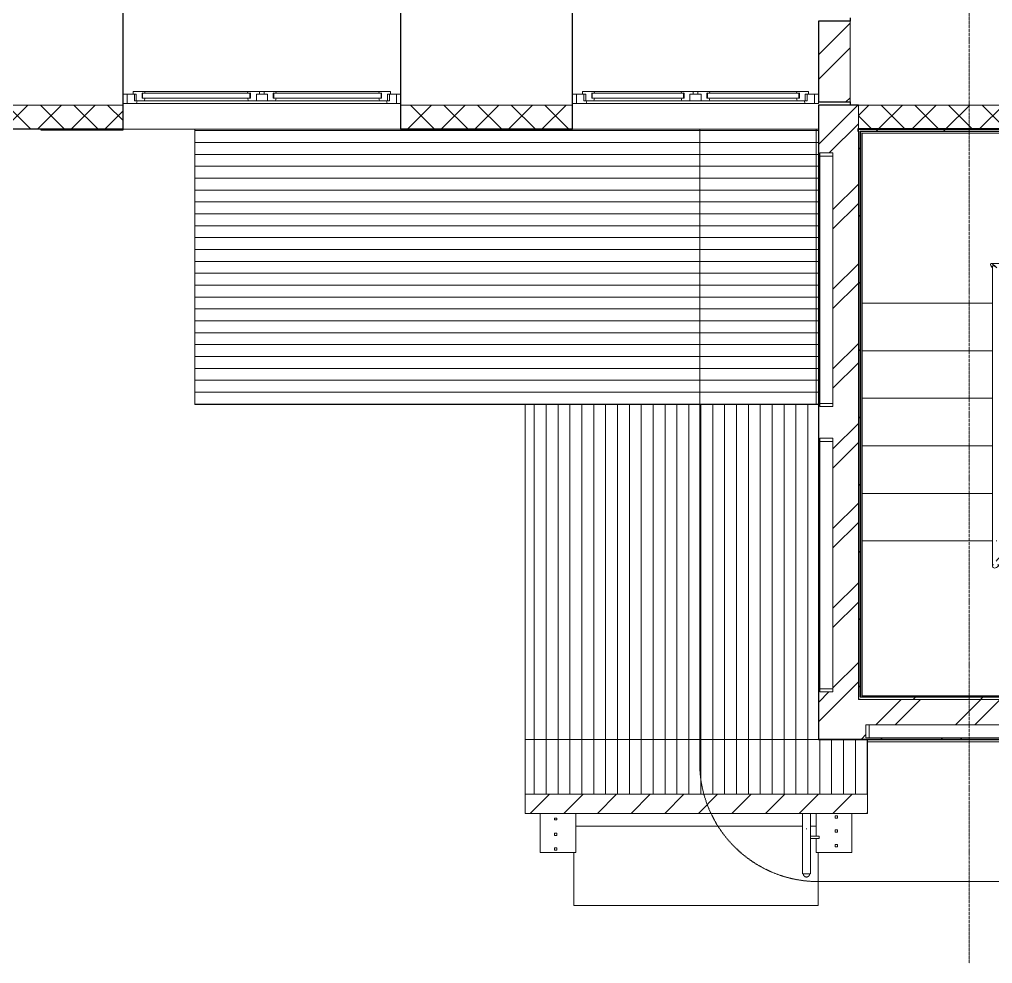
# Model space of a CAD drawing. Header units: millimetres. Extents: x -215207 to 92095, y -30385 to 123050.
# Drawn here: x -26781 to -20644, y 17344 to 23300 of the extents above; entities that cross this region are included whole.
import ezdxf

# ---------------------------------------------------------------- set-up
doc = ezdxf.new("R2010")
doc.units = ezdxf.units.MM
doc.linetypes.add('ADSK_Линия сетки', pattern=[25, 20, -2.5, 0, -2.5])
doc.linetypes.add('ADSK_Сверху', pattern=[4.5, 3, -1.5])
for name, color, linetype, lineweight in [('Импосты витража', 7, 'Continuous', 9), ('Каркас_Импост', 7, 'Continuous', 9), ('Крыши', 7, 'Continuous', 9), ('Лестницы', 7, 'Continuous', 9), ('Ограждение', 7, 'Continuous', 9), ('Окна', 7, 'Continuous', 9), ('Оси', 7, 'Continuous', 9), ('Остекление', 7, 'Continuous', 9), ('Перекрытия', 7, 'Continuous', 18), ('Поручни', 7, 'Continuous', 9), ('Сверху', 7, 'ADSK_Сверху', 9), ('Стены', 7, 'Continuous', 18), ('Стены разрез', 7, 'Continuous', 30), ('Стены штриховка', 7, 'Continuous', 9), ('Штриховка поверхностей', 7, 'Continuous', 9)]:
    doc.layers.add(name, color=color, linetype=linetype, lineweight=lineweight)
pattern_1 = [(0, (-45356.5, 7949.98), (406.4, 101.6), [33.528, -271.272, 33.528, -271.272, -1625.6]), (0, (-45356.5, 7949.98), (406.4, 101.6), [-609.6, 33.528, -576.072, 33.528, -271.272, -711.2]), (0, (-45356.5, 7949.98), (406.4, 101.6), [-1524, 33.528, -169.672, 33.528, -474.472]), (120, (-45204.1, 8000.78), (-291.18818, 301.15272), [33.528, -271.272, 33.528, -271.272, -1625.6]), (120, (-45204.1, 8000.78), (-291.18818, 301.15272), [-609.6, 33.528, -576.072, 33.528, -271.272, -711.2]), (120, (-45204.1, 8000.78), (-291.18818, 301.15272), [-1524, 33.528, -169.672, 33.528, -474.472]), (240, (-45153.3, 8203.98), (-115.21182, -402.75272), [33.528, -271.272, 33.528, -271.272, -1625.6]), (240, (-45153.3, 8203.98), (-115.21182, -402.75272), [-609.6, 33.528, -576.072, 33.528, -271.272, -711.2]), (240, (-45153.3, 8203.98), (-115.21182, -402.75272), [-1524, 33.528, -169.672, 33.528, -474.472])]
pattern_2 = [(45, (-45356.5, 7949.98), (-251.447, 251.447), []), (45, (-45356.5, 8330.98), (-251.447, 251.447), [])]
pattern_3 = [(45, (-45356.5, 7949.98), (-212.132, 212.132), [])]

# ---------------------------------------------------------------- blocks, each defined once
blk = doc.blocks.new('BIMLIB_Окно_Двустворчатое_VEKA_СФрамугойСнизу_ГОСТ30674 - Ж_ОК-8__2250х1700-3837054-План 1 этажа смеж')
at = {"layer": 'Каркас_Импост', "lineweight": 18}
for p, q in [((-790.6, 265), (-850, 265)), ((-850, 265), (-850, 207)), ((-804, 207), (-804, 248)), ((-804, 248), (-792, 248)), ((-792, 248), (-792, 207)), ((-741.6, 248), (-792, 248)), ((-786, 248), (-790.6, 265)), ((-737, 231), (-741.6, 248)), ((-85.4, 248), (-90, 231)), ((-35, 248), (-85.4, 248)), ((-35, 207), (-35, 248)), ((35, 248), (35, 207)), ((85.4, 248), (35, 248)), ((90, 231), (85.4, 248)), ((741.6, 248), (737, 231)), ((792, 248), (741.6, 248)), ((790.6, 265), (786, 248)), ((850, 265), (790.6, 265)), ((792, 207), (792, 248)), ((792, 248), (804, 248)), ((804, 248), (804, 207)), ((850, 207), (850, 265)), ((-850, 207), (-812, 207)), ((-792, 207), (-812, 207)), ((-812, 207), (-812, 190)), ((-812, 190), (-756, 190)), ((-756, 190), (-755, 191)), ((-755, 199), (-755, 231)), ((-755, 231), (-737, 231)), ((-737, 199), (-755, 199)), ((-755, 191), (-754, 190)), ((-754, 190), (-739.4, 190)), ((-739.4, 190), (-737, 199)), ((-90, 231), (-72, 231)), ((-72, 199), (-90, 199)), ((-90, 199), (-87.6, 190)), ((-87.6, 190), (-73, 190)), ((-73, 190), (-72, 191)), ((-72, 231), (-72, 199)), ((-72, 191), (-71, 190)), ((-71, 190), (-15, 190)), ((-15, 207), (-35, 207)), ((-15, 190), (-15, 207)), ((35, 207), (15, 207)), ((15, 207), (15, 190)), ((15, 190), (71, 190)), ((71, 190), (72, 191)), ((72, 199), (72, 231)), ((72, 231), (90, 231)), ((90, 199), (72, 199)), ((72, 191), (73, 190)), ((73, 190), (87.6, 190)), ((87.6, 190), (90, 199)), ((737, 231), (755, 231)), ((755, 199), (737, 199)), ((737, 199), (739.4, 190)), ((739.4, 190), (754, 190)), ((754, 190), (755, 191)), ((755, 231), (755, 199)), ((755, 191), (756, 190)), ((756, 190), (812, 190)), ((812, 207), (792, 207)), ((812, 190), (812, 207)), ((812, 207), (850, 207))]:
    blk.add_line(p, q, dxfattribs=at)
at = {"layer": 'Каркас_Импост'}
for p, q in [((790.6, 265), (-790.6, 265)), ((-85.4, 248), (-741.6, 248)), ((-35, 248), (35, 248)), ((741.6, 248), (85.4, 248)), ((-756, 190), (-754, 190)), ((-739.4, 190), (-87.6, 190)), ((-73, 190), (-71, 190)), ((-15, 207), (15, 207)), ((15, 190), (-15, 190)), ((71, 190), (73, 190)), ((87.6, 190), (739.4, 190)), ((754, 190), (756, 190))]:
    blk.add_line(p, q, dxfattribs=at)
at = {"layer": 'Окна'}
for p, q in [((-850, 265), (-875, 265)), ((-850, 207), (-850, 265)), ((875, 265), (850, 265)), ((850, 265), (850, 207)), ((-875, 207), (-850, 207)), ((850, 207), (875, 207))]:
    blk.add_line(p, q, dxfattribs=at)
at = {"layer": 'Остекление'}
for p, q in [((-752, 231), (-755, 231)), ((-755, 231), (-755, 199)), ((-755, 199), (-752, 199)), ((-75, 231), (-752, 231)), ((-752, 231), (-752, 199)), ((-752, 199), (-752, 231)), ((-752, 199), (-75, 199)), ((-75, 199), (-75, 231)), ((-75, 231), (-75, 199)), ((-72, 231), (-75, 231)), ((-75, 199), (-72, 199)), ((-72, 199), (-72, 231)), ((75, 231), (72, 231)), ((72, 231), (72, 199)), ((72, 199), (75, 199)), ((752, 231), (75, 231)), ((75, 231), (75, 199)), ((75, 199), (75, 231)), ((75, 199), (752, 199)), ((752, 199), (752, 231)), ((752, 231), (752, 199)), ((755, 231), (752, 231)), ((752, 199), (755, 199)), ((755, 199), (755, 231))]:
    blk.add_line(p, q, dxfattribs=at)
blk = doc.blocks.new('BIMLIB_Окно_Двустворчатое_VEKA_СФрамугойСнизу_ГОСТ30674 - Ж_ОК-9__2250х1550-3891476-План 1 этажа смеж')
at = {"layer": 'Каркас_Импост', "lineweight": 18}
for p, q in [((-690.6, 265), (-750, 265)), ((-750, 265), (-750, 207)), ((-704, 207), (-704, 248)), ((-704, 248), (-692, 248)), ((-692, 248), (-692, 207)), ((-641.6, 248), (-692, 248)), ((-686, 248), (-690.6, 265)), ((-637, 231), (-641.6, 248)), ((-85.4, 248), (-90, 231)), ((-35, 248), (-85.4, 248)), ((-35, 207), (-35, 248)), ((35, 248), (35, 207)), ((85.4, 248), (35, 248)), ((90, 231), (85.4, 248)), ((641.6, 248), (637, 231)), ((692, 248), (641.6, 248)), ((690.6, 265), (686, 248)), ((750, 265), (690.6, 265)), ((692, 207), (692, 248)), ((692, 248), (704, 248)), ((704, 248), (704, 207)), ((750, 207), (750, 265)), ((-750, 207), (-712, 207)), ((-692, 207), (-712, 207)), ((-712, 207), (-712, 190)), ((-712, 190), (-656, 190)), ((-656, 190), (-655, 191)), ((-655, 199), (-655, 231)), ((-655, 231), (-637, 231)), ((-637, 199), (-655, 199)), ((-655, 191), (-654, 190)), ((-654, 190), (-639.4, 190)), ((-639.4, 190), (-637, 199)), ((-90, 231), (-72, 231)), ((-72, 199), (-90, 199)), ((-90, 199), (-87.6, 190)), ((-87.6, 190), (-73, 190)), ((-73, 190), (-72, 191)), ((-72, 231), (-72, 199)), ((-72, 191), (-71, 190)), ((-71, 190), (-15, 190)), ((-15, 207), (-35, 207)), ((-15, 190), (-15, 207)), ((35, 207), (15, 207)), ((15, 207), (15, 190)), ((15, 190), (71, 190)), ((71, 190), (72, 191)), ((72, 199), (72, 231)), ((72, 231), (90, 231)), ((90, 199), (72, 199)), ((72, 191), (73, 190)), ((73, 190), (87.6, 190)), ((87.6, 190), (90, 199)), ((637, 231), (655, 231)), ((655, 199), (637, 199)), ((637, 199), (639.4, 190)), ((639.4, 190), (654, 190)), ((654, 190), (655, 191)), ((655, 231), (655, 199)), ((655, 191), (656, 190)), ((656, 190), (712, 190)), ((712, 207), (692, 207)), ((712, 190), (712, 207)), ((712, 207), (750, 207))]:
    blk.add_line(p, q, dxfattribs=at)
at = {"layer": 'Каркас_Импост'}
for p, q in [((690.6, 265), (-690.6, 265)), ((-85.4, 248), (-641.6, 248)), ((-35, 248), (35, 248)), ((641.6, 248), (85.4, 248)), ((-656, 190), (-654, 190)), ((-639.4, 190), (-87.6, 190)), ((-73, 190), (-71, 190)), ((-15, 207), (15, 207)), ((15, 190), (-15, 190)), ((71, 190), (73, 190)), ((87.6, 190), (639.4, 190)), ((654, 190), (656, 190))]:
    blk.add_line(p, q, dxfattribs=at)
at = {"layer": 'Окна'}
for p, q in [((-750, 265), (-775, 265)), ((-775, 265), (-775, 255)), ((-750, 207), (-750, 265)), ((775, 265), (750, 265)), ((750, 265), (750, 207)), ((-775, 207), (-750, 207)), ((750, 207), (775, 207))]:
    blk.add_line(p, q, dxfattribs=at)
at = {"layer": 'Остекление'}
for p, q in [((-652, 231), (-655, 231)), ((-655, 231), (-655, 199)), ((-655, 199), (-652, 199)), ((-75, 231), (-652, 231)), ((-652, 231), (-652, 199)), ((-652, 199), (-652, 231)), ((-652, 199), (-75, 199)), ((-75, 199), (-75, 231)), ((-75, 231), (-75, 199)), ((-72, 231), (-75, 231)), ((-75, 199), (-72, 199)), ((-72, 199), (-72, 231)), ((75, 231), (72, 231)), ((72, 231), (72, 199)), ((72, 199), (75, 199)), ((652, 231), (75, 231)), ((75, 231), (75, 199)), ((75, 199), (75, 231)), ((75, 199), (652, 199)), ((652, 199), (652, 231)), ((652, 231), (652, 199)), ((655, 231), (652, 231)), ((652, 199), (655, 199)), ((655, 199), (655, 231))]:
    blk.add_line(p, q, dxfattribs=at)
blk = doc.blocks.new('BIMLIB_Окно_Двустворчатое_VEKA_ГОСТ1 - Ш_21_700х1700-3881807-План 1 этажа смеж')
at = {"layer": 'Каркас_Импост'}
for p, q in [((-780, 116), (780, 116)), ((-780, 34), (-780, 116)), ((780, 116), (780, 34)), ((780, 34), (-780, 34))]:
    blk.add_line(p, q, dxfattribs=at)
at = {"layer": 'Окна'}
for p, q in [((-800, 116), (-780, 116)), ((-800, 34), (-800, 116)), ((-780, 116), (-780, 34)), ((780, 116), (800, 116)), ((780, 34), (780, 116)), ((800, 116), (800, 34)), ((-780, 34), (-800, 34)), ((800, 34), (780, 34))]:
    blk.add_line(p, q, dxfattribs=at)
blk = doc.blocks.new('BIMLIB_Окно_Двустворчатое_VEKA_ГОСТ1 - Ш_21_700х1700-3881761-План 1 этажа смеж')
at = {"layer": 'Каркас_Импост'}
for p, q in [((-780, -116), (-780, -34)), ((-780, -34), (780, -34)), ((780, -34), (780, -116)), ((780, -116), (-780, -116))]:
    blk.add_line(p, q, dxfattribs=at)
at = {"layer": 'Окна'}
for p, q in [((-800, -34), (-780, -34)), ((-800, -116), (-800, -34)), ((-780, -34), (-780, -116)), ((780, -34), (800, -34)), ((780, -116), (780, -34)), ((800, -34), (800, -116)), ((-780, -116), (-800, -116)), ((800, -116), (780, -116))]:
    blk.add_line(p, q, dxfattribs=at)
blk = doc.blocks.new('Прямоугольный импост - 15х15-3889096-План 1 этажа смеж')
at = {"layer": 'Импосты витража', "lineweight": 18}
for p, q in [((0, 7.5), (-15, 7.5)), ((-15, 7.5), (-15, -7.5)), ((0, -7.5), (0, 7.5)), ((-15, -7.5), (0, -7.5))]:
    blk.add_line(p, q, dxfattribs=at)
blk = doc.blocks.new('Прямоугольный импост - 15х15-3889078-План 1 этажа смеж')
at = {"layer": 'Импосты витража', "lineweight": 18}
for p, q in [((-7.5, 7.5), (7.5, 7.5)), ((-7.5, -7.5), (-7.5, 7.5)), ((7.5, 7.5), (7.5, -7.5)), ((7.5, -7.5), (-7.5, -7.5))]:
    blk.add_line(p, q, dxfattribs=at)
blk = doc.blocks.new('Прямоугольный импост - 15х15-3889086-План 1 этажа смеж')
at = {"layer": 'Импосты витража', "lineweight": 18}
for p, q in [((23734.3, 10326.7), (23719.3, 10326.7)), ((23719.3, 10326.7), (23719.3, 10311.1)), ((23719.3, 10311.1), (23734.3, 10311.1)), ((23734.3, 10311.1), (23734.3, 10326.7))]:
    blk.add_line(p, q, dxfattribs=at)
blk = doc.blocks.new('Прямоугольный импост - 15х15-5293971-План 1 этажа смеж')
at = {"layer": 'Импосты витража', "lineweight": 18}
for p, q in [((0, 7.5), (-15, 7.5)), ((-15, 7.5), (-15, -7.5)), ((0, -7.5), (0, 7.5)), ((-15, -7.5), (0, -7.5))]:
    blk.add_line(p, q, dxfattribs=at)
blk = doc.blocks.new('Прямоугольный импост - 15х15-5293904-План 1 этажа смеж')
at = {"layer": 'Импосты витража', "lineweight": 18}
for p, q in [((-7.5, 7.5), (7.5, 7.5)), ((-7.5, -7.5), (-7.5, 7.5)), ((7.5, 7.5), (7.5, -7.5)), ((7.5, -7.5), (-7.5, -7.5))]:
    blk.add_line(p, q, dxfattribs=at)
blk = doc.blocks.new('Прямоугольный импост - 15х15-5293905-План 1 этажа смеж')
at = {"layer": 'Импосты витража', "lineweight": 18}
for p, q in [((-7.5, 7.5), (2.3, 7.5)), ((-7.5, -7.5), (-7.5, 7.5)), ((2.3, 7.5), (2.3, -7.5)), ((2.3, -7.5), (-7.5, -7.5))]:
    blk.add_line(p, q, dxfattribs=at)
blk = doc.blocks.new('Ограждение - Ограждение-4968691-План 1 этажа смеж')
at = {"layer": 'Поручни'}
for p, q in [((23881, 14643.3), (23881, 13860.3)), ((24862.3, 14643.3), (23881, 14643.3)), ((23891, 14633.3), (23891, 13860.3)), ((24862.3, 14633.3), (23891, 14633.3)), ((26062.3, 14643.3), (24862.3, 14643.3)), ((26062.3, 14633.3), (24862.3, 14633.3)), ((23881, 13860.3), (23881, 12060.3)), ((23891, 13860.3), (23891, 12060.3)), ((23881, 12060.3), (23881, 11075.3)), ((23891, 12060.3), (23891, 11083.3)), ((23891, 11083.3), (24862.3, 11083.3))]:
    blk.add_line(p, q, dxfattribs=at)
blk = doc.blocks.new('Тип верхнего поручня - Верхний поручень_Внутренний_-5321240-План 1 этажа смеж')
at = {"layer": 'Ограждение'}
for p, q in [((24855, 13810.3), (24702.8, 13810.3)), ((26062.3, 13810.3), (24855, 13810.3)), ((24712.3, 13793.1), (24712.3, 13544.9)), ((24762.3, 13760.3), (24855, 13760.3)), ((24762.3, 13544.9), (24762.3, 13750.8)), ((24855, 13760.3), (26062.3, 13760.3)), ((24712.3, 13544.9), (24712.3, 12053)), ((24762.3, 12053), (24762.3, 13544.9)), ((24712.3, 12053), (24712.3, 11900.6)), ((24762.3, 11960.3), (24762.3, 12053)), ((24737.3, 11935.3), (24734.9, 11933.9)), ((24744.4, 11910.3), (24880.2, 11910.3)), ((24880.2, 11960.3), (24771.9, 11960.3)), ((26062.3, 11960.3), (24880.2, 11960.3)), ((24880.2, 11910.3), (26062.3, 11910.3))]:
    blk.add_line(p, q, dxfattribs=at)
at = {"layer": 'Ограждение', "flags": 128}
for points in [[(24702.8, 13810.3), (24700, 13809.4), (24698.9, 13806.9), (24699.5, 13802.9), (24701.8, 13797.8), (24705.6, 13791.7), (24710.6, 13785.3), (24712.2, 13783.4)], [(24737.3, 13785.3), (24731.3, 13791.7), (24724.9, 13797.8), (24718.4, 13802.9), (24712.3, 13806.9), (24707, 13809.4), (24702.8, 13810.3)], [(24712.3, 13793.1), (24713.1, 13795.8), (24715.6, 13796.9), (24719.6, 13796.3), (24724.8, 13794.1), (24730.8, 13790.3), (24737.3, 13785.3), (24739.2, 13783.6)], [(24716.6, 11914.7), (24715.6, 11912.9), (24713.1, 11906.5), (24712.3, 11900.6)], [(24712.3, 11900.6), (24713.1, 11895.7), (24715.6, 11892), (24719.6, 11889.9), (24724.8, 11889.4), (24730.8, 11890.7), (24737.3, 11893.5), (24743.7, 11897.8), (24749.8, 11903.2), (24754.9, 11909.4)], [(24736.6, 11934), (24737.3, 11935.3), (24741.5, 11941.7), (24746.9, 11947.8), (24753.1, 11952.9), (24757.8, 11956)], [(26062.3, 11937.2), (26062.3, 11935.3), (26062.3, 11933.3)]]:
    blk.add_lwpolyline(points, dxfattribs=at)
at = {"layer": 'Ограждение'}
for points in [[(24862.2, 13787.2), (24862.3, 13786.6), (24862.3, 13785.3), (24862.3, 13783.9), (24862.2, 13783.3)], [(24735.3, 12060.2), (24735.9, 12060.3), (24737.3, 12060.3), (24738.6, 12060.3), (24739.2, 12060.2)], [(24862.3, 11937.2), (24862.3, 11936.6), (24862.2, 11935.3), (24862.3, 11933.9), (24862.3, 11933.3)]]:
    blk.add_open_spline(points, degree=3, dxfattribs=at)
blk = doc.blocks.new('Тип перил - Перила_Внутренний_-6064619-План 1 этажа смеж')
at = {"layer": 'Ограждение'}
for p, q in [((23513.8, 10341.1), (23513.8, 10258.6)), ((23563.8, 10258.6), (23563.8, 10341.1)), ((23513.8, 10258.6), (23513.8, 10243.8)), ((23513.8, 10243.8), (23513.8, 9960.3)), ((23536.4, 10243.8), (23541.1, 10243.8)), ((23541.1, 10243.8), (23536.4, 10243.8)), ((23563.8, 9960.3), (23563.8, 10243.8)), ((23536.4, 9960.3), (23541.1, 9960.3))]:
    blk.add_line(p, q, dxfattribs=at)
at = {"layer": 'Ограждение', "flags": 128}
for points in [[(23513.8, 10258.6), (23513.8, 10257.8), (23513.8, 10257), (23513.8, 10256.1), (23513.8, 10255.3), (23513.8, 10254.4), (23513.8, 10253.4), (23513.8, 10252.5), (23513.8, 10251.6), (23513.8, 10250.6), (23513.8, 10249.7), (23513.8, 10248.7), (23513.8, 10247.7), (23513.8, 10246.7), (23513.8, 10245.7), (23513.8, 10244.7), (23513.8, 10243.8)], [(23563.8, 10243.8), (23563.8, 10244.8), (23563.8, 10245.8), (23563.8, 10246.8), (23563.8, 10247.8), (23563.8, 10248.7), (23563.8, 10249.7), (23563.8, 10250.7), (23563.8, 10251.6), (23563.8, 10252.6), (23563.8, 10253.5), (23563.8, 10254.4), (23563.8, 10255.3), (23563.8, 10256.2), (23563.8, 10257), (23563.8, 10257.9), (23563.8, 10258.6)]]:
    blk.add_lwpolyline(points, dxfattribs=at)
blk = doc.blocks.new('Тип перил - D40-V51-План 1 этажа смеж')
at = {"layer": 'Ограждение', "flags": 128}
for points in [[(0, 20), (0.8, 20), (1.6, 19.9), (2.4, 19.9), (3.2, 19.7), (4, 19.6), (4.8, 19.4), (5.5, 19.2), (6.3, 19), (7, 18.7), (7.8, 18.4), (8.5, 18.1), (9.2, 17.7), (9.9, 17.4), (10.6, 16.9), (11.3, 16.5), (11.9, 16), (12.6, 15.6), (13.2, 15), (13.8, 14.5), (14.3, 13.9), (14.9, 13.3), (15.4, 12.7), (15.9, 12.1), (16.4, 11.5), (16.8, 10.8), (17.2, 10.1), (17.6, 9.4), (18, 8.7), (18.3, 8), (18.6, 7.2), (18.9, 6.5), (19.2, 5.7), (19.4, 5), (19.6, 4.2), (19.7, 3.4), (19.8, 2.6), (19.9, 1.8), (20, 1), (20, 0.2), (20, 0)], [(20, 0), (20, -0.8), (19.9, -1.6), (19.9, -2.4), (19.7, -3.2), (19.6, -4), (19.4, -4.8), (19.2, -5.5), (19, -6.3), (18.7, -7), (18.4, -7.8), (18.1, -8.5), (17.7, -9.2), (17.4, -9.9), (16.9, -10.6), (16.5, -11.3), (16, -11.9), (15.6, -12.6), (15, -13.2), (14.5, -13.8), (13.9, -14.3), (13.3, -14.9), (12.7, -15.4), (12.1, -15.9), (11.5, -16.4), (10.8, -16.8), (10.1, -17.2), (9.4, -17.6), (8.7, -18), (8, -18.3), (7.2, -18.6), (6.5, -18.9), (5.7, -19.2), (5, -19.4), (4.2, -19.6), (3.4, -19.7), (2.6, -19.8), (1.8, -19.9), (1, -20), (0.2, -20), (0, -20)]]:
    blk.add_lwpolyline(points, dxfattribs=at)
blk = doc.blocks.new('Тип перил - Перила_Внутренний_-V117-План 1 этажа смеж')
at = {"layer": 'Ограждение'}
for p, q in [((23513.8, 10341.1), (23513.8, 10273.5)), ((23563.8, 10341.1), (23563.8, 10273.5)), ((23513.8, 10243.8), (23513.8, 10273.5)), ((23563.8, 10243.8), (23563.8, 10273.5)), ((23513.8, 10243.8), (23513.8, 9960.3)), ((23563.8, 10243.8), (23563.8, 9960.3)), ((23563.8, 9960.3), (23513.8, 9960.3))]:
    blk.add_line(p, q, dxfattribs=at)
blk = doc.blocks.new('ADSK_Ограждение_Опоры_Г_образная - D15 высота60 консоль80-V118-План 1 этажа смеж')
at = {"layer": 'Ограждение'}
for p, q in [((-7.5, 80), (-7.5, 25)), ((0, 80), (-7.5, 80)), ((7.5, 80), (0, 80)), ((7.5, 25), (7.5, 80))]:
    blk.add_line(p, q, dxfattribs=at)

msp = doc.modelspace()

# ---------------------------------------------------------------- hatches: boundary and pattern name
at = {"layer": 'Крыши'}
h = msp.add_hatch(dxfattribs=at)
h.set_pattern_fill('FP_8', color=256, style=0, pattern_type=2)
h.set_pattern_definition([(45, (-45356.5, 7949.98), (-106.066, 106.066), [])])
h.paths.add_polyline_path([(-22600.6, 18291), (-21432.5, 18291), (-21432.5, 18412.2), (-23592.5, 18412.2), (-23592.5, 18291)])
at = {"layer": 'Стены разрез', "lineweight": 9}
h = msp.add_hatch(dxfattribs=at)
h.set_pattern_fill('FP_1', color=256, style=0, pattern_type=2)
h.set_pattern_definition([(45, (-45356.5, 7949.98), (-235.7317, 235.7317), []), (45, (-45199.35, 7949.98), (-235.7317, 235.7317), [])])
h.paths.add_polyline_path([(-21742.5, 22780.2), (-21542.5, 22780.2), (-21542.5, 23290.2), (-21742.5, 23290.2), (-21742.5, 22942.6)])
h = msp.add_hatch(dxfattribs=at)
h.set_pattern_fill('FP_6', color=256, style=0, pattern_type=2)
h.set_pattern_definition([(45, (-45356.5, 7949.98), (-106.066, 106.066), []), (135, (-45356.5, 7949.98), (-106.066, -106.066), [])])
h.paths.add_polyline_path([(-26129.5, 22610.2), (-26129.5, 22684.2), (-26127.5, 22684.2), (-26127.5, 22760.2), (-27167.5, 22760.2), (-27167.5, 22684.2), (-27165.5, 22684.2), (-27165.5, 22610.2), (-26188.3, 22610.2)])
h.paths.add_polyline_path([(-17794.5, 22610.2), (-17794.5, 22760.2), (-21490.5, 22760.2), (-21490.5, 22610.2), (-18295.3, 22610.2)])
h.paths.add_polyline_path([(-24375.5, 22610.2), (-23294.5, 22610.2), (-23294.5, 22684.2), (-23292.5, 22684.2), (-23292.5, 22760.2), (-24377.5, 22760.2), (-24377.5, 22684.2), (-24375.5, 22684.2)])
h.paths.add_polyline_path([(-28919.5, 22610.2), (-28919.5, 22684.2), (-28917.5, 22684.2), (-28917.5, 22760.2), (-29982.5, 22760.2), (-29982.5, 22684.2), (-29980.5, 22684.2), (-29980.5, 22610.2), (-29058.5, 22610.2)])
h.paths.add_polyline_path([(-31734.5, 22610.2), (-31734.5, 22684.2), (-31732.5, 22684.2), (-31732.5, 22760.2), (-32807.5, 22760.2), (-32807.5, 22684.2), (-32805.5, 22684.2), (-32805.5, 22610.2), (-31928.7, 22610.2)])
h.paths.add_polyline_path([(-38435.5, 22610.2), (-37359.5, 22610.2), (-37359.5, 22684.2), (-37357.5, 22684.2), (-37357.5, 22760.2), (-38437.5, 22760.2), (-38437.5, 22684.2), (-38435.5, 22684.2)])
h.paths.add_polyline_path([(-41292.5, 22610.2), (-40189.5, 22610.2), (-40189.5, 22684.2), (-40187.5, 22684.2), (-40187.5, 22760.2), (-41292.5, 22760.2), (-41292.5, 22684.2)])
h.paths.add_polyline_path([(-35605.5, 22610.2), (-34559.5, 22610.2), (-34559.5, 22684.2), (-34557.5, 22684.2), (-34557.5, 22760.2), (-35607.5, 22760.2), (-35607.5, 22684.2), (-35605.5, 22684.2)])
h = msp.add_hatch(dxfattribs=at)
h.set_pattern_fill('FP_5', color=256, style=0, pattern_type=2)
h.set_pattern_definition(pattern_1)
h.paths.add_polyline_path([(-21740.5, 18760.2), (-21740.5, 22760.2), (-21742.5, 22760.2), (-21742.5, 18760.2)])
h = msp.add_hatch(dxfattribs=at)
h.set_pattern_fill('FP_16', color=256, style=0, pattern_type=2)
h.set_pattern_definition(pattern_2)
h.paths.add_polyline_path([(-21740.5, 18760.2), (-21490.5, 18760.2), (-21490.5, 22760.2), (-21740.5, 22760.2), (-21740.5, 18887)])
h.paths.add_polyline_path([(-21732.5, 19058.2), (-21732.5, 20658.2), (-21650.5, 20658.2), (-21650.5, 19058.2)])
h.paths.add_polyline_path([(-21732.5, 20858.2), (-21732.5, 22458.2), (-21650.5, 22458.2), (-21650.5, 20858.2)])
h = msp.add_hatch(dxfattribs=at)
h.set_pattern_fill('FP_5', color=256, style=0, pattern_type=2)
h.set_pattern_definition(pattern_1)
h.paths.add_polyline_path([(-17794.5, 22608.2), (-17794.5, 22610.2), (-21490.5, 22610.2), (-21490.5, 22608.2), (-18295.3, 22608.2)])
h.paths.add_polyline_path([(-17392.5, 22608.2), (-17392.5, 22610.2), (-17542.5, 22610.2), (-17542.5, 22608.2)])
h.paths.add_polyline_path([(-38386.6, 22608.2), (-37357.5, 22608.2), (-37357.5, 22684.2), (-37359.5, 22684.2), (-37359.5, 22610.2), (-38435.5, 22610.2), (-38435.5, 22684.2), (-38437.5, 22684.2), (-38437.5, 22608.2)])
h.paths.add_polyline_path([(-40187.5, 22608.2), (-40187.5, 22684.2), (-40189.5, 22684.2), (-40189.5, 22610.2), (-41142.5, 22610.2), (-41140.5, 22608.2), (-40539.3, 22608.2)])
h.paths.add_polyline_path([(-35607.5, 22608.2), (-34557.5, 22608.2), (-34557.5, 22684.2), (-34559.5, 22684.2), (-34559.5, 22610.2), (-35605.5, 22610.2), (-35605.5, 22684.2), (-35607.5, 22684.2)])
h.paths.add_polyline_path([(-32807.5, 22608.2), (-31732.5, 22608.2), (-31732.5, 22684.2), (-31734.5, 22684.2), (-31734.5, 22610.2), (-32805.5, 22610.2), (-32805.5, 22684.2), (-32807.5, 22684.2), (-32807.5, 22630.6)])
h.paths.add_polyline_path([(-29982.5, 22608.2), (-28917.5, 22608.2), (-28917.5, 22684.2), (-28919.5, 22684.2), (-28919.5, 22610.2), (-29980.5, 22610.2), (-29980.5, 22684.2), (-29982.5, 22684.2)])
h.paths.add_polyline_path([(-23292.5, 22608.2), (-23292.5, 22684.2), (-23294.5, 22684.2), (-23294.5, 22610.2), (-24375.5, 22610.2), (-24375.5, 22684.2), (-24377.5, 22684.2), (-24377.5, 22608.2), (-23318.1, 22608.2)])
h.paths.add_polyline_path([(-27167.5, 22608.2), (-26127.5, 22608.2), (-26127.5, 22684.2), (-26129.5, 22684.2), (-26129.5, 22610.2), (-27165.5, 22610.2), (-27165.5, 22684.2), (-27167.5, 22684.2)])
h = msp.add_hatch(dxfattribs=at)
h.set_pattern_fill('FP_13', color=256, style=0, pattern_type=2)
h.set_pattern_definition(pattern_3)
h.paths.add_polyline_path([(-21490.5, 22595.2), (-17809.5, 22595.2), (-17809.5, 22610.2), (-21494.7, 22610.2), (-21494.7, 22595.2)])
h = msp.add_hatch(dxfattribs=at)
h.set_pattern_fill('FP_13', color=256, style=0, pattern_type=2)
h.set_pattern_definition(pattern_3)
h.paths.add_polyline_path([(-21490.5, 19010.2), (-21479.7, 19010.2), (-21479.7, 22595.2), (-21490.5, 22595.2), (-21490.5, 19198.9)])
h = msp.add_hatch(dxfattribs=at)
h.set_pattern_fill('FP_16', color=256, style=0, pattern_type=2)
h.set_pattern_definition(pattern_2)
h.paths.add_polyline_path([(-17577.7, 18760.2), (-17544.5, 18760.2), (-17544.5, 19010.2), (-21490.5, 19010.2), (-21490.5, 18760.2), (-19645.8, 18760.2), (-19644.8, 18820.2), (-19639.2, 18820.2), (-19639.2, 18760.2), (-17842.5, 18760.2)])
h.paths.add_polyline_path([(-18600.6, 18768.2), (-19442.5, 18768.2), (-19442.5, 18850.2), (-17842.5, 18850.2), (-17842.5, 18768.2), (-18595.5, 18768.2)])
h.paths.add_polyline_path([(-21165.5, 18768.2), (-21442.5, 18768.2), (-21442.5, 18850.2), (-19842.5, 18850.2), (-19842.5, 18768.2), (-20689.5, 18768.2)])
h = msp.add_hatch(dxfattribs=at)
h.set_pattern_fill('FP_13', color=256, style=0, pattern_type=2)
h.set_pattern_definition(pattern_3)
h.paths.add_polyline_path([(-17794.5, 19010.2), (-17794.5, 19025.2), (-21479.7, 19025.2), (-21479.7, 19010.2), (-17936.5, 19010.2)])
h = msp.add_hatch(dxfattribs=at)
h.set_pattern_fill('FP_5', color=256, style=0, pattern_type=2)
h.set_pattern_definition(pattern_1)
h.paths.add_polyline_path([(-17544.5, 18758.2), (-17544.5, 18760.2), (-19639.2, 18759.3), (-19639.2, 18758.2), (-17577.7, 18758.2)])
h.paths.add_polyline_path([(-21740.5, 18758.2), (-19645.8, 18759.3), (-19645.8, 18760.2), (-21740.5, 18760.2)])
at = {"layer": 'Штриховка поверхностей'}
h = msp.add_hatch(dxfattribs=at)
h.set_pattern_fill('FP_17', color=256, style=0, pattern_type=2)
h.set_pattern_definition([(0, (-8984.454, 42773.92), (0, 75), [])])
h.paths.add_polyline_path([(-21742.5, 20870.2), (-21742.5, 22607.2), (-25675.2, 22607.2), (-25675.2, 20870.2), (-21883, 20870.2)])
h = msp.add_hatch(dxfattribs=at)
h.set_pattern_fill('FP_18', color=256, style=0, pattern_type=2)
h.set_pattern_definition([(270, (-8984.454, 37428.43), (75, 5e-15), [])])
h.paths.add_polyline_path([(-21742.5, 18758.2), (-21742.5, 20870.2), (-23592.5, 20870.2), (-23592.5, 18758.2), (-21883, 18758.2)])
h = msp.add_hatch(dxfattribs=at)
h.set_pattern_fill('FP_19', color=256, style=0, pattern_type=2)
h.set_pattern_definition([(270, (-8984.454, 37281.46), (75, 5e-15), [])])
h.paths.add_polyline_path([(-21524.3, 18412.2), (-21432.5, 18412.2), (-21432.5, 18758.2), (-23592.5, 18758.2), (-23592.5, 18412.2), (-21883, 18412.2)])

# ---------------------------------------------------------------- linework, layer by layer
at = {"layer": 'Крыши'}
for p, q in [((-25675.2, 22607.2), (-21742.5, 22607.2)), ((-25675.2, 20870.2), (-25675.2, 22607.2)), ((-21742.5, 20870.2), (-25675.2, 20870.2)), ((-23592.5, 18412.2), (-23592.5, 20870.2)), ((-23592.5, 18758.2), (-21742.5, 18758.2)), ((-21432.5, 18758.2), (-21432.5, 18412.2))]:
    msp.add_line(p, q, dxfattribs=at)
at = {"layer": 'Крыши', "lineweight": 18}
for p, q in [((-23592.5, 18412.2), (-23592.5, 18291)), ((-21432.5, 18412.2), (-23592.5, 18412.2)), ((-21432.5, 18291), (-21432.5, 18412.2)), ((-23592.5, 18291), (-21432.5, 18291))]:
    msp.add_line(p, q, dxfattribs=at)
at = {"layer": 'Лестницы'}
for p, q in [((-21475.5, 21510.2), (-21479.2, 21510.2)), ((-21475.5, 21510.2), (-21479.2, 21510.2)), ((-20644.2, 21510.2), (-21465.5, 21510.2)), ((-20644.2, 21510.2), (-21465.5, 21510.2)), ((-21475.5, 21210.2), (-21479.2, 21210.2)), ((-21475.5, 21210.2), (-21479.2, 21210.2)), ((-20644.2, 21210.2), (-21465.5, 21210.2)), ((-20644.2, 21210.2), (-21465.5, 21210.2)), ((-21475.5, 20910.2), (-21479.2, 20910.2)), ((-21475.5, 20910.2), (-21479.2, 20910.2)), ((-20644.2, 20910.2), (-21465.5, 20910.2)), ((-20644.2, 20910.2), (-21465.5, 20910.2)), ((-21475.5, 20610.2), (-21479.2, 20610.2)), ((-21475.5, 20610.2), (-21479.2, 20610.2)), ((-20644.2, 20610.2), (-21465.5, 20610.2)), ((-20644.2, 20610.2), (-21465.5, 20610.2)), ((-21475.5, 20310.2), (-21479.2, 20310.2)), ((-21475.5, 20310.2), (-21479.2, 20310.2)), ((-20644.2, 20310.2), (-21465.5, 20310.2)), ((-20644.2, 20310.2), (-21465.5, 20310.2)), ((-21475.5, 20010.2), (-21479.2, 20010.2)), ((-21475.5, 20010.2), (-21479.2, 20010.2)), ((-20644.2, 20010.2), (-21465.5, 20010.2)), ((-20644.2, 20010.2), (-21465.5, 20010.2)), ((-21842.7, 18210.2), (-23271.7, 18210.2)), ((-21842.7, 18210.2), (-23271.7, 18210.2)), ((-21757.5, 18210.2), (-21792.7, 18210.2)), ((-21757.5, 18210.2), (-21792.7, 18210.2)), ((-23284.7, 18045.7), (-23284.7, 17710.2)), ((-21744.7, 17710.2), (-21744.7, 18045.7)), ((-23284.7, 17710.2), (-21744.7, 17710.2))]:
    msp.add_line(p, q, dxfattribs=at)
at = {"layer": 'Оси', "linetype": 'ADSK_Линия сетки'}
msp.add_line((-20792.5, 41539.2), (-20792.5, 17344.4), dxfattribs=at)
at = {"layer": 'Перекрытия', "color": 49, "ltscale": 100, "true_color": 0x464646}
for p, q in [((-23497.7, 18291), (-23497.7, 18045.7)), ((-23271.7, 18045.7), (-23271.7, 18291)), ((-21757.5, 18291), (-21757.5, 18147.4)), ((-21531.7, 18045.7), (-21531.7, 18291)), ((-21757.5, 18132.9), (-21757.5, 18045.7)), ((-23497.7, 18045.7), (-23271.7, 18045.7)), ((-21757.5, 18045.7), (-21531.7, 18045.7))]:
    msp.add_line(p, q, dxfattribs=at)
at = {"layer": 'Сверху'}
for p, q in [((-22491.2, 22608.2), (-22491.2, 18610.2)), ((-21742.5, 17861.5), (-15510.5, 17861.5))]:
    msp.add_line(p, q, dxfattribs=at)
msp.add_arc((-21742.5, 18610.2), 748.7, 180, 270, dxfattribs=at)
at = {"layer": 'Стены'}
for p, q in [((-21542.5, 23290.2), (-21542.5, 22780.2)), ((-27167.5, 22760.2), (-26127.5, 22760.2)), ((-24377.5, 22760.2), (-23292.5, 22760.2)), ((-21490.5, 22760.2), (-20597.5, 22760.2)), ((-24377.5, 22608.2), (-26127.5, 22608.2)), ((-21742.5, 22608.2), (-23292.5, 22608.2)), ((-21757.5, 20870.2), (-21757.5, 22608.2)), ((-21479.2, 22595.2), (-21479.2, 19025.2)), ((-19645.3, 18743.2), (-21432.5, 18743.2))]:
    msp.add_line(p, q, dxfattribs=at)
at = {"layer": 'Стены разрез'}
for p, q in [((-26127.5, 22603.2), (-26127.5, 23340.2)), ((-24377.5, 23340.2), (-24377.5, 22608.2)), ((-23292.5, 22608.2), (-23292.5, 23340.2)), ((-21542.5, 23290.2), (-21742.5, 23290.2)), ((-21742.5, 23290.2), (-21742.5, 22780.2)), ((-21542.5, 23310.2), (-21542.5, 23290.2)), ((-21742.5, 22780.2), (-21542.5, 22780.2)), ((-21542.5, 22780.2), (-21542.5, 22760.2)), ((-21742.5, 22760.2), (-21742.5, 18758.2)), ((-21490.5, 22760.2), (-21742.5, 22760.2)), ((-26127.5, 22608.2), (-27167.5, 22608.2)), ((-26647.5, 22608.2), (-26647.5, 22603.2)), ((-26647.5, 22603.2), (-26127.5, 22603.2)), ((-24377.5, 22608.2), (-23292.5, 22608.2)), ((-17794.5, 22610.2), (-21494.7, 22610.2)), ((-21494.7, 22610.2), (-21494.7, 22595.2)), ((-21494.7, 22595.2), (-21490.5, 22595.2)), ((-21490.5, 22608.2), (-17794.5, 22608.2)), ((-21490.5, 22595.2), (-21490.5, 22608.2)), ((-21479.7, 22595.2), (-17809.5, 22595.2)), ((-21479.7, 19025.2), (-21479.7, 22595.2)), ((-21479.7, 19010.2), (-21490.5, 19010.2)), ((-17809.5, 19025.2), (-21479.7, 19025.2)), ((-21742.5, 18758.2), (-19645.1, 18758.2))]:
    msp.add_line(p, q, dxfattribs=at)
at = {"layer": 'Стены штриховка'}
for p, q in [((-21740.5, 18758.2), (-21740.5, 22760.2)), ((-21490.5, 22760.2), (-21490.5, 22608.2)), ((-26127.5, 22684.2), (-26129.5, 22684.2)), ((-26129.5, 22610.2), (-26129.5, 22684.2)), ((-24375.5, 22684.2), (-24377.5, 22684.2)), ((-24375.5, 22684.2), (-24375.5, 22610.2)), ((-23292.5, 22684.2), (-23294.5, 22684.2)), ((-23294.5, 22610.2), (-23294.5, 22684.2)), ((-27165.5, 22610.2), (-26129.5, 22610.2)), ((-24375.5, 22610.2), (-23294.5, 22610.2)), ((-21490.5, 19010.2), (-21490.5, 22595.2)), ((-17794.5, 19010.2), (-21479.7, 19010.2)), ((-19645.1, 18760.2), (-21742.5, 18760.2))]:
    msp.add_line(p, q, dxfattribs=at)

# ---------------------------------------------------------------- block references
at = {"layer": 'Импосты витража', "extrusion": (0, 0, -1)}
for name, p, rotation in [('Прямоугольный импост - 15х15-5293905-План 1 этажа смеж', (23399.7, 18258.7), 90.00000000000007), ('Прямоугольный импост - 15х15-5293904-План 1 этажа смеж', (23399.7, 18158.7), 90.00000000000007), ('Прямоугольный импост - 15х15-3889078-План 1 этажа смеж', (21629.7, 18180.2), 90.0000000000004)]:
    msp.add_blockref(name, p, dxfattribs=dict(at, rotation=rotation))
at = {"layer": 'Импосты витража', "lineweight": 18}
msp.add_blockref('Прямоугольный импост - 15х15-3889086-План 1 этажа смеж', (-45356.5, 7950), dxfattribs=at)
at = {"layer": 'Импосты витража'}
for name, p, rotation in [('Прямоугольный импост - 15х15-5293971-План 1 этажа смеж', (-23399.7, 18058.7), 269.9999999999999), ('Прямоугольный импост - 15х15-3889096-План 1 этажа смеж', (-21629.7, 18080.2), 269.9999999999996)]:
    msp.add_blockref(name, p, dxfattribs=dict(at, rotation=rotation))
at = {"layer": 'Ограждение'}
for name in ['Тип верхнего поручня - Верхний поручень_Внутренний_-5321240-План 1 этажа смеж', 'Тип перил - Перила_Внутренний_-6064619-План 1 этажа смеж', 'Тип перил - Перила_Внутренний_-V117-План 1 этажа смеж']:
    msp.add_blockref(name, (-45356.5, 7950), dxfattribs=at)
at = {"layer": 'Ограждение', "rotation": 270}
for name, p in [('ADSK_Ограждение_Опоры_Г_образная - D15 высота60 консоль80-V118-План 1 этажа смеж', (-21817.7, 18140.2)), ('Тип перил - D40-V51-План 1 этажа смеж', (-21817.7, 17910.2))]:
    msp.add_blockref(name, p, dxfattribs=at)
at = {"layer": 'Окна'}
for name, p, rotation in [('BIMLIB_Окно_Двустворчатое_VEKA_СФрамугойСнизу_ГОСТ30674 - Ж_ОК-8__2250х1700-3837054-План 1 этажа смеж', (-25252.5, 23035.2), 180), ('BIMLIB_Окно_Двустворчатое_VEKA_СФрамугойСнизу_ГОСТ30674 - Ж_ОК-9__2250х1550-3891476-План 1 этажа смеж', (-22517.5, 23035.2), 180), ('BIMLIB_Окно_Двустворчатое_VEKA_ГОСТ1 - Ш_21_700х1700-3881761-План 1 этажа смеж', (-21616.5, 21658.2), 269.9999999999995), ('BIMLIB_Окно_Двустворчатое_VEKA_ГОСТ1 - Ш_21_700х1700-3881761-План 1 этажа смеж', (-21616.5, 19858.2), 269.9999999999995), ('BIMLIB_Окно_Двустворчатое_VEKA_ГОСТ1 - Ш_21_700х1700-3881807-План 1 этажа смеж', (-20642.5, 18884.2), 180)]:
    msp.add_blockref(name, p, dxfattribs=dict(at, rotation=rotation))
at = {"layer": 'Поручни'}
msp.add_blockref('Ограждение - Ограждение-4968691-План 1 этажа смеж', (-45356.5, 7950), dxfattribs=at)

doc.saveas('drawing.dxf')
